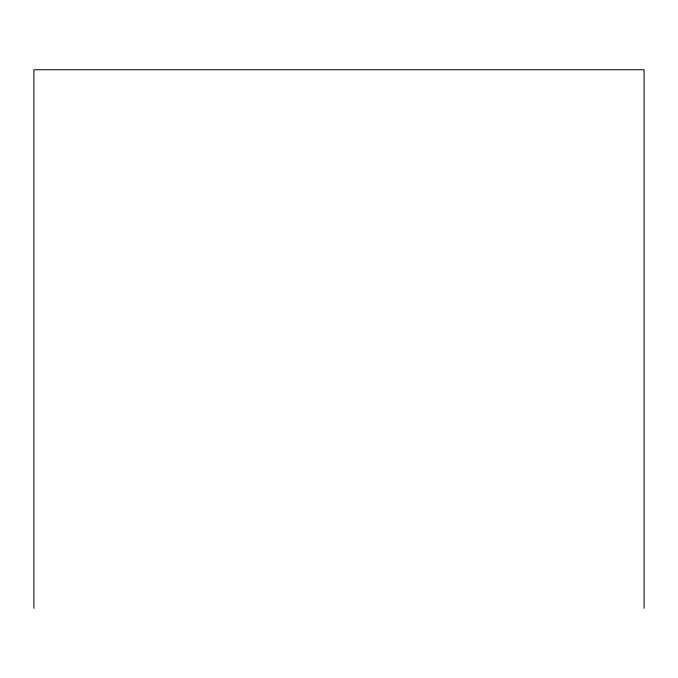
<?xml version="1.0" encoding="UTF-8"?>
<svg xmlns="http://www.w3.org/2000/svg" width="678" height="678" viewBox="0 0 678 678"><rect width="100%" height="100%" fill="white"/><g stroke="black" fill="none" stroke-linecap="round" stroke-linejoin="round"><path stroke-width="1.02" d="M644.1 608.259L644.1 69.741L33.9 69.741L33.9 608.259"/></g></svg>
